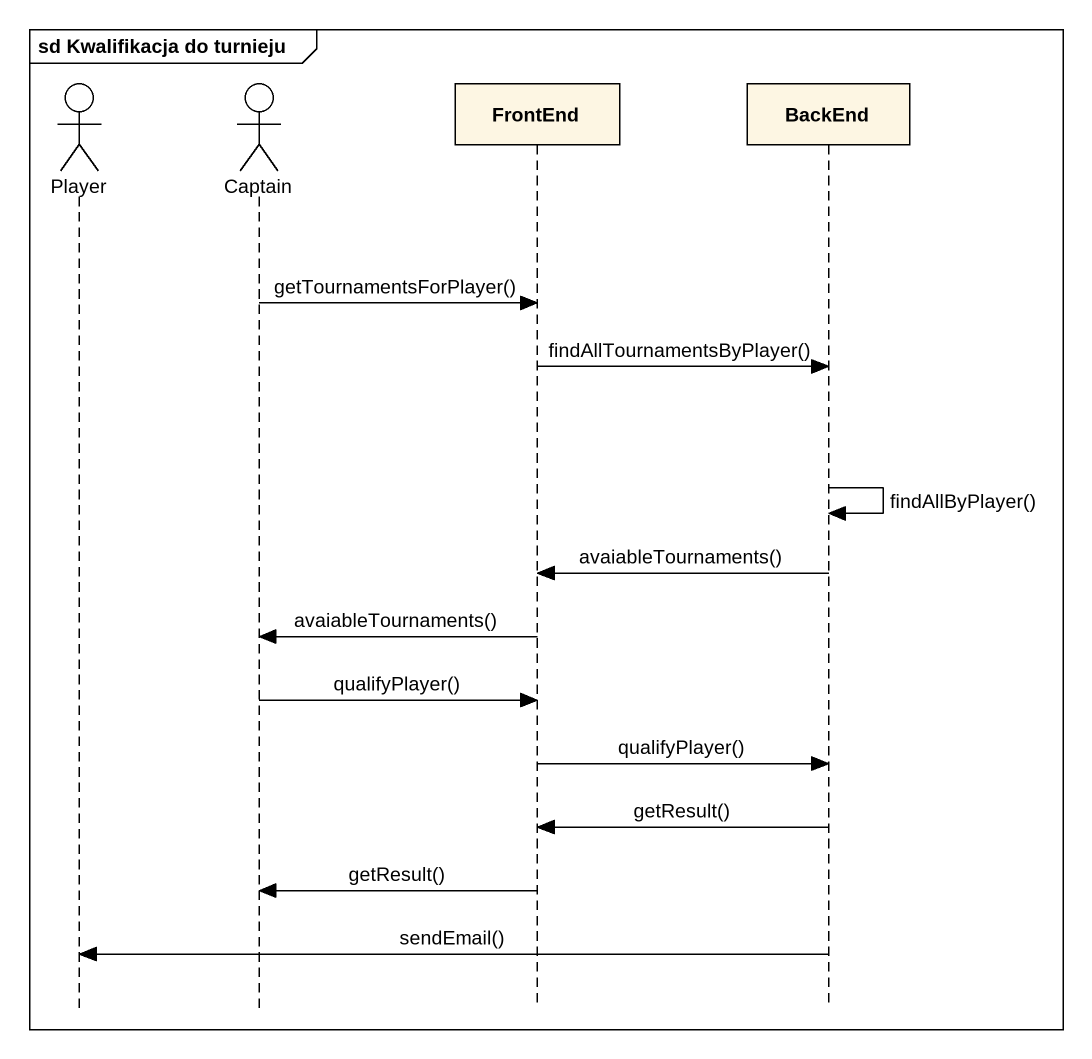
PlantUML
@startuml
mainframe sd Kwalifikacja do turnieju
hide footbox
actor Player
actor Captain
participant FrontEnd
participant BackEnd

Captain -> FrontEnd : getTournamentsForPlayer()
FrontEnd -> BackEnd : findAllTournamentsByPlayer()
BackEnd -> BackEnd : findAllByPlayer()
BackEnd -> FrontEnd : avaiableTournaments()
FrontEnd -> Captain : avaiableTournaments()
Captain -> FrontEnd : qualifyPlayer()
FrontEnd -> BackEnd : qualifyPlayer()
BackEnd -> FrontEnd : getResult()
FrontEnd -> Captain : getResult()
BackEnd -> Player : sendEmail()
@enduml
